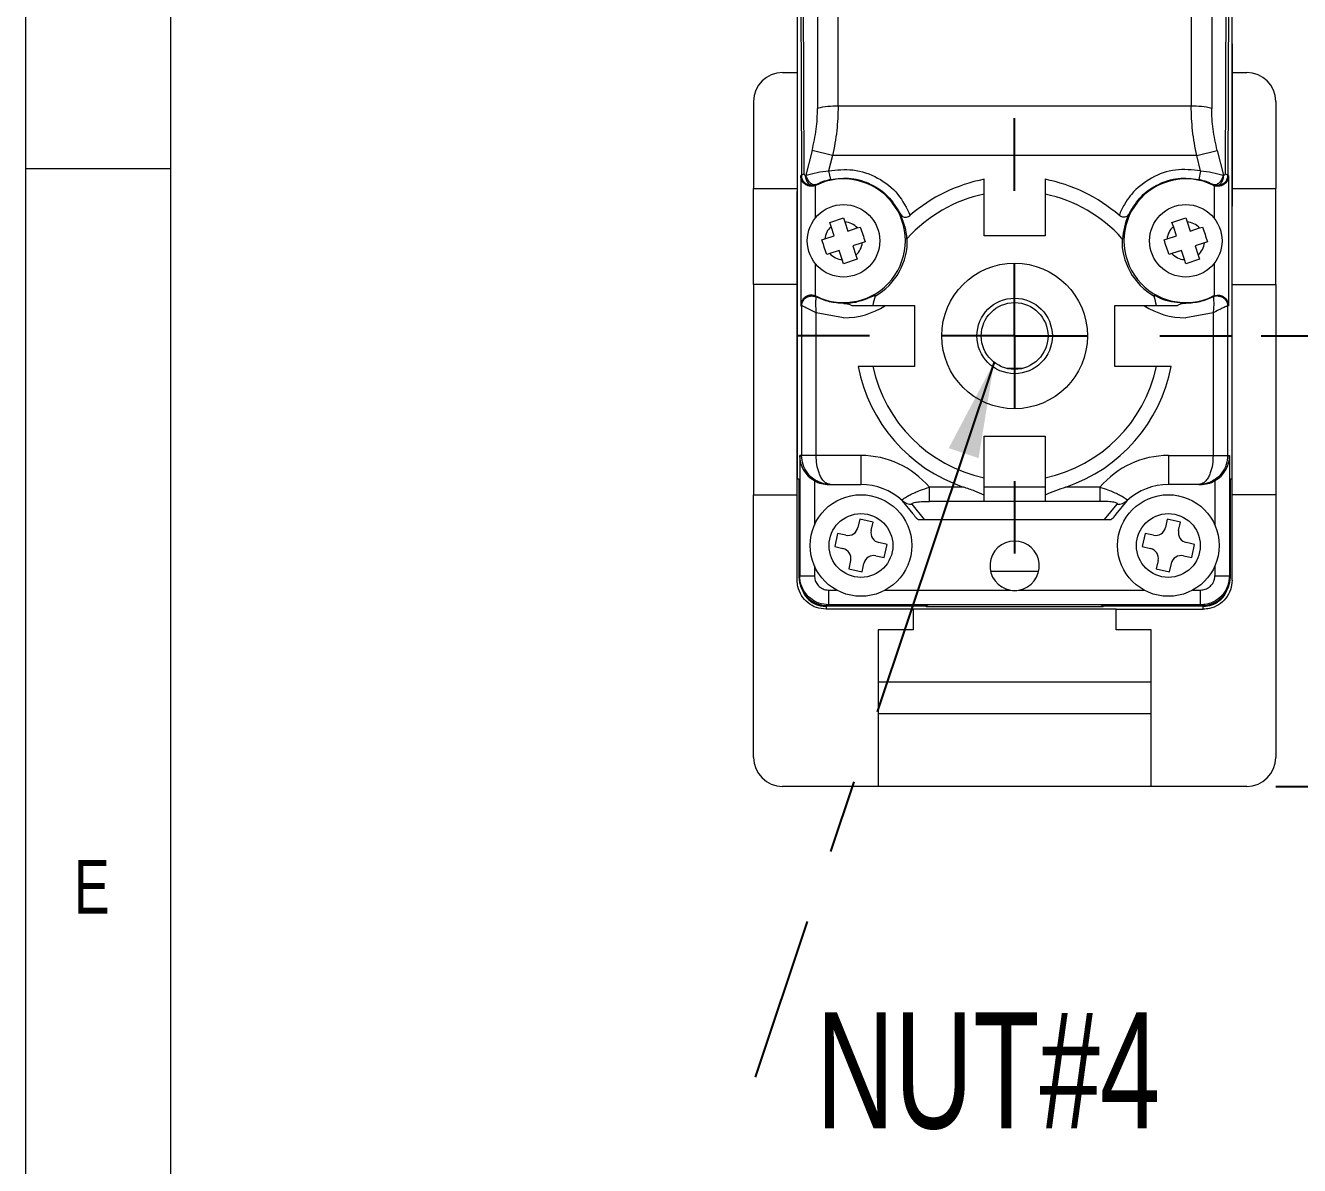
# Model space of a CAD drawing. Header units: inches. Extents: x 0.2 to 16.3, y 0.2 to 11.5.
# Drawn here: x 0.197 to 1.926, y 2.525 to 4.072 of the extents above; entities that cross this region are included whole.
import ezdxf

# ---------------------------------------------------------------- set-up
doc = ezdxf.new("R2010")
doc.units = ezdxf.units.IN
doc.header["$MEASUREMENT"] = 0
doc.linetypes.add('CENTERX2', pattern=[0.8, 0.5, -0.1, 0.1, -0.1])
doc.layers.add('CENTER_LINE', color=7, linetype='CENTERX2')
doc.styles.add('SLDTEXTSTYLE0', font='TXT', dxfattribs={"width": 0.7})
doc.styles.add('SLDTEXTSTYLE2', font='TXT', dxfattribs={"width": 0.75})
doc.dimstyles.new('SLDDIMSTYLE2', dxfattribs={"dimtxt": 0.15748, "dimasz": 0.13, "dimexe": 0, "dimexo": 0.0625, "dimgap": 0.03937, "dimtad": 1, "dimdec": 3, "dimrnd": 1e-09, "dimdsep": 46, "dimtxsty": 'SLDTEXTSTYLE0', "dimsah": 1, "dimcen": 0.09, "dimadec": 0, "dimazin": 2, "dimtfac": 1, "dimtdec": 3, "dimtofl": 0, "dimtmove": 0, "dimatfit": 3, "dimfxl": 1, "dimfrac": 2, "dimtolj": 1, "dimtzin": 12, "dimarcsym": 0})
doc.dimstyles.new('SLDDIMSTYLE7', dxfattribs={"dimtxt": 0.18, "dimasz": 0.13, "dimexe": 0, "dimexo": 0.0625, "dimgap": 0, "dimtad": 0, "dimtih": 1, "dimtoh": 1, "dimdec": 0, "dimrnd": 1e-09, "dimzin": 0, "dimdsep": 46, "dimtxsty": 'Standard', "dimsah": 1, "dimcen": 0.09, "dimadec": 0, "dimazin": 0, "dimtfac": 0.13, "dimtdec": 0, "dimtofl": 0, "dimtmove": 0, "dimatfit": 3, "dimfxl": 1, "dimfrac": 2, "dimtolj": 1, "dimtzin": 0, "dimarcsym": 0})

# ---------------------------------------------------------------- blocks, each defined once
blk = doc.blocks.new('_D_31')
at = {"layer": 'CENTER_LINE'}
for p, q in [((1.8741, 3.6506), (2.5024, 3.6506)), ((2.463, 3.0395), (2.463, 3.6506)), ((1.8938, 3.0395), (2.5024, 3.0395))]:
    blk.add_line(p, q, dxfattribs=at)
for points in [[(2.463, 3.6506), (2.443, 3.5206), (2.483, 3.5206)], [(2.463, 3.0395), (2.483, 3.1695), (2.443, 3.1695)]]:
    blk.add_solid(points, dxfattribs=at)
at = {"layer": 'CENTER_LINE', "insert": (2.26, 3.1036), "char_height": 0.15748, "attachment_point": 1, "rotation": 90, "style": 'SLDTEXTSTYLE0'}
blk.add_mtext('0.611', dxfattribs=at)
blk = doc.blocks.new('SW_NOTE_0_9')
at = {"layer": 'CENTER_LINE', "color": 0, "insert": (0.083, 0.0882), "char_height": 0.15748, "attachment_point": 1, "style": 'SLDTEXTSTYLE0'}
blk.add_mtext('NUT#4', dxfattribs=at)
blk = doc.blocks.new('SW_CENTERMARKSYMBOL_12')
at = {"layer": 'CENTER_LINE', "color": 0}
for p, q in [((0, 0.1969), (0, 0.2953)), ((0, 0), (0, 0.0984)), ((-0.1969, 0), (-0.2953, 0)), ((0, 0), (-0.0984, 0)), ((0, 0), (0, -0.0984)), ((0, 0), (0.0984, 0)), ((0.1969, 0), (0.2953, 0)), ((0, -0.1969), (0, -0.2953))]:
    blk.add_line(p, q, dxfattribs=at)

msp = doc.modelspace()

# ---------------------------------------------------------------- linework, layer by layer
at = {"color": 7, "linetype": 'Continuous', "lineweight": 18}
for p, q in [((0.1969, 11.4961), (0.1969, 0.1969)), ((0.3937, 11.2992), (0.3937, 0.3937)), ((1.2442, 4.2877), (1.2442, 3.8506)), ((1.2445, 3.4569), (1.2445, 4.1931)), ((1.2488, 4.1853), (1.2503, 3.8682)), ((1.2537, 3.8703), (1.2523, 4.1874)), ((1.272, 4.1925), (1.272, 3.9594)), ((1.2998, 3.9624), (1.2998, 4.1965)), ((1.779, 4.1965), (1.779, 3.9624)), ((1.8069, 4.1925), (1.8069, 3.9594)), ((1.8266, 4.1874), (1.8251, 3.8703)), ((1.8301, 4.1853), (1.8286, 3.8682)), ((1.8347, 4.047), (1.8347, 4.1155)), ((1.8347, 4.047), (1.8345, 4.047)), ((1.8345, 3.4569), (1.8345, 4.047)), ((1.8347, 4.047), (1.8347, 3.8506)), ((1.2245, 4.008), (1.2442, 4.008)), ((1.8347, 4.008), (1.8544, 4.008)), ((1.1851, 3.9687), (1.1851, 3.8506)), ((1.779, 3.9624), (1.2998, 3.9624)), ((1.8938, 3.9687), (1.8938, 3.8506)), ((1.2645, 3.9024), (1.2558, 3.8686)), ((1.2923, 3.8952), (1.2645, 3.9024)), ((1.2923, 3.8952), (1.287, 3.8745)), ((1.7865, 3.8952), (1.2923, 3.8952)), ((1.7865, 3.8952), (1.8144, 3.9024)), ((1.7919, 3.8745), (1.7865, 3.8952)), ((1.8144, 3.9024), (1.8231, 3.8686)), ((0.1969, 3.878), (0.3937, 3.878)), ((1.287, 3.8745), (1.2894, 3.863)), ((1.7919, 3.8745), (1.7894, 3.863)), ((1.2503, 3.8682), (1.249, 3.8682)), ((1.249, 3.8682), (1.249, 3.6914)), ((1.2558, 3.8686), (1.2564, 3.8688)), ((1.4981, 3.843), (1.4981, 3.8631)), ((1.5808, 3.8631), (1.5808, 3.843)), ((1.8231, 3.8686), (1.8225, 3.8688)), ((1.8286, 3.8682), (1.8299, 3.8682)), ((1.8299, 3.8682), (1.8299, 3.6914)), ((1.1851, 3.7206), (1.1851, 3.8506)), ((1.1851, 3.8506), (1.2442, 3.8506)), ((1.2442, 3.8506), (1.2442, 3.8269)), ((1.2442, 3.8506), (1.2445, 3.8506)), ((1.2442, 3.8506), (1.2445, 3.8506)), ((1.2442, 3.6912), (1.2442, 3.8467)), ((1.2442, 3.8467), (1.2445, 3.8467)), ((1.2698, 3.856), (1.2659, 3.8548)), ((1.2702, 3.8551), (1.2698, 3.856)), ((1.4981, 3.7864), (1.4981, 3.843)), ((1.5808, 3.843), (1.5808, 3.7864)), ((1.8091, 3.856), (1.8086, 3.8551)), ((1.8129, 3.8548), (1.8091, 3.856)), ((1.8345, 3.8506), (1.8347, 3.8506)), ((1.8345, 3.8506), (1.8347, 3.8506)), ((1.8347, 3.8467), (1.8345, 3.8467)), ((1.8347, 3.8506), (1.8347, 3.8269)), ((1.8347, 3.8506), (1.8938, 3.8506)), ((1.8347, 3.6912), (1.8347, 3.8467)), ((1.8938, 3.7206), (1.8938, 3.8506)), ((1.2884, 3.8046), (1.3071, 3.8108)), ((1.2903, 3.799), (1.2884, 3.8046)), ((1.3071, 3.8108), (1.309, 3.8052)), ((1.309, 3.8052), (1.3131, 3.7928)), ((1.753, 3.8046), (1.7717, 3.8108)), ((1.7549, 3.799), (1.753, 3.8046)), ((1.7717, 3.8108), (1.7735, 3.8052)), ((1.7735, 3.8052), (1.7777, 3.7928)), ((1.2945, 3.7865), (1.2903, 3.799)), ((1.3131, 3.7928), (1.3259, 3.7971)), ((1.3259, 3.7971), (1.3299, 3.7984)), ((1.759, 3.7865), (1.7549, 3.799)), ((1.7777, 3.7928), (1.7905, 3.7971)), ((1.7905, 3.7971), (1.7945, 3.7984)), ((1.2777, 3.7809), (1.2817, 3.7822)), ((1.2817, 3.7822), (1.2945, 3.7865)), ((1.3326, 3.7771), (1.3198, 3.7729)), ((1.3198, 3.7729), (1.324, 3.7604)), ((1.3366, 3.7785), (1.3326, 3.7771)), ((1.3927, 3.7818), (1.3937, 3.7829)), ((1.5808, 3.7864), (1.4981, 3.7864)), ((1.6851, 3.7829), (1.6861, 3.7818)), ((1.7423, 3.7809), (1.7463, 3.7822)), ((1.7463, 3.7822), (1.759, 3.7865)), ((1.7972, 3.7771), (1.7844, 3.7729)), ((1.7844, 3.7729), (1.7886, 3.7604)), ((1.8012, 3.7785), (1.7972, 3.7771)), ((1.2884, 3.7623), (1.2844, 3.761)), ((1.3012, 3.7666), (1.2884, 3.7623)), ((1.3053, 3.7542), (1.3012, 3.7666)), ((1.3072, 3.7486), (1.3053, 3.7542)), ((1.3259, 3.7548), (1.3072, 3.7486)), ((1.324, 3.7604), (1.3259, 3.7548)), ((1.7529, 3.7623), (1.749, 3.761)), ((1.7657, 3.7666), (1.7529, 3.7623)), ((1.7699, 3.7542), (1.7657, 3.7666)), ((1.7718, 3.7486), (1.7699, 3.7542)), ((1.7904, 3.7548), (1.7718, 3.7486)), ((1.7886, 3.7604), (1.7904, 3.7548)), ((1.2442, 3.7206), (1.1851, 3.7206)), ((1.1851, 3.7206), (1.1851, 3.4352)), ((1.8347, 3.7206), (1.8938, 3.7206)), ((1.8938, 3.7206), (1.8938, 3.4352)), ((1.2698, 3.7035), (1.2702, 3.7044)), ((1.3501, 3.7045), (1.3505, 3.706)), ((1.7283, 3.706), (1.7287, 3.7045)), ((1.8086, 3.7044), (1.8091, 3.7035)), ((1.2442, 3.4786), (1.2442, 3.6912)), ((1.249, 3.6914), (1.2503, 3.6914)), ((1.2503, 3.6914), (1.2503, 3.4884)), ((1.3078, 3.6948), (1.3072, 3.6948)), ((1.3185, 3.6919), (1.347, 3.6919)), ((1.347, 3.6919), (1.4036, 3.6919)), ((1.4036, 3.6919), (1.4036, 3.6092)), ((1.6753, 3.6919), (1.7319, 3.6919)), ((1.6753, 3.6092), (1.6753, 3.6919)), ((1.7319, 3.6919), (1.7603, 3.6919)), ((1.7717, 3.6948), (1.7711, 3.6948)), ((1.8285, 3.6914), (1.8285, 3.4884)), ((1.8299, 3.6914), (1.8285, 3.6914)), ((1.8347, 3.4786), (1.8347, 3.6912)), ((1.3072, 3.6752), (1.27, 3.682)), ((1.27, 3.4884), (1.27, 3.682)), ((1.8088, 3.682), (1.7717, 3.6752)), ((1.8088, 3.682), (1.8088, 3.4884)), ((1.347, 3.6092), (1.3269, 3.6092)), ((1.4036, 3.6092), (1.347, 3.6092)), ((1.5497, 3.6065), (1.5292, 3.6065)), ((1.7319, 3.6092), (1.6753, 3.6092)), ((1.752, 3.6092), (1.7319, 3.6092)), ((1.4981, 3.4581), (1.4981, 3.5147)), ((1.4981, 3.5147), (1.5808, 3.5147)), ((1.5808, 3.5147), (1.5808, 3.4581)), ((1.2442, 3.4786), (1.2443, 3.4786)), ((1.2443, 3.3191), (1.2443, 3.4786)), ((1.2503, 3.4884), (1.2477, 3.4884)), ((1.2477, 3.4884), (1.2477, 3.3252)), ((1.3308, 3.4884), (1.27, 3.4884)), ((1.3308, 3.4884), (1.3308, 3.4491)), ((1.7481, 3.4884), (1.8088, 3.4884)), ((1.7481, 3.4884), (1.7481, 3.4491)), ((1.8088, 3.4884), (1.8285, 3.4884)), ((1.8285, 3.4884), (1.8312, 3.4884)), ((1.8312, 3.4884), (1.8312, 3.3252)), ((1.8346, 3.4786), (1.8347, 3.4786)), ((1.8346, 3.3191), (1.8346, 3.4786)), ((1.2445, 3.4569), (1.2464, 3.4569)), ((1.2464, 3.4569), (1.2464, 3.324)), ((1.2677, 3.4543), (1.2677, 3.394)), ((1.2874, 3.4491), (1.2894, 3.4491)), ((1.2894, 3.4491), (1.3308, 3.4491)), ((1.4698, 3.4455), (1.4237, 3.4455)), ((1.4237, 3.4262), (1.4237, 3.4455)), ((1.4981, 3.4347), (1.4981, 3.4581)), ((1.5808, 3.4455), (1.4981, 3.4455)), ((1.5808, 3.4581), (1.5808, 3.4347)), ((1.6552, 3.4455), (1.6091, 3.4455)), ((1.6552, 3.4455), (1.6552, 3.4262)), ((1.7895, 3.4491), (1.7481, 3.4491)), ((1.7895, 3.4491), (1.7915, 3.4491)), ((1.8112, 3.4543), (1.8112, 3.394)), ((1.8324, 3.4569), (1.8345, 3.4569)), ((1.8324, 3.324), (1.8324, 3.4569)), ((1.1851, 3.0789), (1.1851, 3.4352)), ((1.1851, 3.4352), (1.2443, 3.4352)), ((1.3869, 3.4271), (1.4012, 3.4095)), ((1.4981, 3.4262), (1.4237, 3.4262)), ((1.4981, 3.4262), (1.4981, 3.4347)), ((1.5808, 3.4262), (1.4981, 3.4262)), ((1.5808, 3.4347), (1.5808, 3.4262)), ((1.6552, 3.4262), (1.5808, 3.4262)), ((1.6771, 3.4087), (1.692, 3.4271)), ((1.8938, 3.4352), (1.8346, 3.4352)), ((1.8938, 3.4352), (1.8938, 3.0789)), ((1.4173, 3.4018), (1.4002, 3.4223)), ((1.6616, 3.4018), (1.6786, 3.4223)), ((1.3293, 3.4019), (1.3268, 3.3907)), ((1.3472, 3.3979), (1.3293, 3.4019)), ((1.3447, 3.3867), (1.3472, 3.3979)), ((1.4173, 3.4018), (1.6616, 3.4018)), ((1.7466, 3.4019), (1.7441, 3.3907)), ((1.7645, 3.3979), (1.7466, 3.4019)), ((1.762, 3.3867), (1.7645, 3.3979)), ((1.2991, 3.3827), (1.2952, 3.3648)), ((1.3103, 3.3802), (1.2991, 3.3827)), ((1.7165, 3.3827), (1.7125, 3.3648)), ((1.7277, 3.3802), (1.7165, 3.3827)), ((1.2952, 3.3648), (1.3064, 3.3623)), ((1.3664, 3.3678), (1.3552, 3.3703)), ((1.3624, 3.3499), (1.3664, 3.3678)), ((1.7125, 3.3648), (1.7237, 3.3623)), ((1.7837, 3.3678), (1.7725, 3.3703)), ((1.7797, 3.3499), (1.7837, 3.3678)), ((1.2677, 3.3386), (1.2677, 3.3252)), ((1.3168, 3.3459), (1.3143, 3.3347)), ((1.3323, 3.3307), (1.3348, 3.3419)), ((1.3512, 3.3524), (1.3624, 3.3499)), ((1.7341, 3.3459), (1.7317, 3.3347)), ((1.7496, 3.3307), (1.7521, 3.3419)), ((1.7685, 3.3524), (1.7797, 3.3499)), ((1.8112, 3.3386), (1.8112, 3.3252)), ((1.2477, 3.3252), (1.2464, 3.324)), ((1.2477, 3.3252), (1.2677, 3.3252)), ((1.3143, 3.3347), (1.3323, 3.3307)), ((1.5719, 3.3309), (1.5069, 3.3309)), ((1.7317, 3.3347), (1.7496, 3.3307)), ((1.8112, 3.3252), (1.8312, 3.3252)), ((1.8312, 3.3252), (1.8324, 3.324)), ((1.287, 3.3059), (1.2977, 3.3059)), ((1.287, 3.3059), (1.287, 3.2858)), ((1.3639, 3.3059), (1.5336, 3.3059)), ((1.5452, 3.3059), (1.715, 3.3059)), ((1.7812, 3.3059), (1.7918, 3.3059)), ((1.7918, 3.2858), (1.7918, 3.3059)), ((1.287, 3.2858), (1.2858, 3.2846)), ((1.7918, 3.2858), (1.287, 3.2858)), ((1.7918, 3.2858), (1.7931, 3.2846)), ((1.4194, 3.2838), (1.2835, 3.2838)), ((1.4016, 3.2799), (1.2835, 3.2799)), ((1.2858, 3.2846), (1.4213, 3.2846)), ((1.4016, 3.2804), (1.6772, 3.2804)), ((1.4016, 3.2799), (1.4016, 3.2804)), ((1.4016, 3.2799), (1.4016, 3.2521)), ((1.4194, 3.2846), (1.4194, 3.2838)), ((1.4194, 3.2833), (1.4194, 3.2838)), ((1.6595, 3.2833), (1.4194, 3.2833)), ((1.4213, 3.2846), (1.4213, 3.2837)), ((1.4213, 3.2837), (1.6575, 3.2837)), ((1.7931, 3.2846), (1.6575, 3.2846)), ((1.6575, 3.2837), (1.6575, 3.2846)), ((1.6595, 3.2846), (1.6595, 3.2838)), ((1.6595, 3.2833), (1.6595, 3.2838)), ((1.7953, 3.2838), (1.6595, 3.2838)), ((1.6772, 3.2799), (1.6772, 3.2804)), ((1.6772, 3.2521), (1.6772, 3.2799)), ((1.6772, 3.2799), (1.7953, 3.2799)), ((1.4016, 3.2521), (1.3544, 3.2521)), ((1.3544, 3.2521), (1.3544, 3.0395)), ((1.7245, 3.2521), (1.6772, 3.2521)), ((1.7245, 3.0395), (1.7245, 3.2521)), ((1.3544, 3.1814), (1.7245, 3.1814)), ((1.7245, 3.138), (1.3544, 3.138)), ((1.3544, 3.0395), (1.2245, 3.0395)), ((1.7245, 3.0395), (1.3544, 3.0395)), ((1.8544, 3.0395), (1.7245, 3.0395))]:
    msp.add_line(p, q, dxfattribs=at)
at = {"color": 8, "linetype": 'Continuous', "lineweight": 18}
for p, q in [((1.2687, 3.8545), (1.2687, 3.8103)), ((1.8102, 3.8545), (1.8102, 3.8103)), ((1.8165, 3.8548), (1.8129, 3.8548)), ((1.2687, 3.749), (1.2687, 3.7051)), ((1.8102, 3.749), (1.8102, 3.7051))]:
    msp.add_line(p, q, dxfattribs=at)
at = {"color": 7, "linetype": 'Continuous', "lineweight": 18}
for centre, radius in [((1.3072, 3.7797), 0.0492), ((1.7717, 3.7797), 0.0492), ((1.5394, 3.6506), 0.0988), ((1.5394, 3.6506), 0.0512), ((1.5394, 3.6506), 0.0453), ((1.3308, 3.3663), 0.0689), ((1.7481, 3.3663), 0.0689), ((1.3308, 3.3663), 0.0433), ((1.7481, 3.3663), 0.0433)]:
    msp.add_circle(centre, radius, dxfattribs=at)
for centre, radius, start, end in [((1.2245, 3.9687), 0.0394, 90, 180), ((1.8544, 3.9687), 0.0394, 0, 90), ((1.2982, 3.8459), 0.1165, 89.2196, 103.0186), ((1.7806, 3.8459), 0.1165, 76.9814, 90.7804), ((1.254, 3.8661), 0.00419, 92.8684, 151.1559), ((1.3072, 3.7798), 0.0839, 243.8961, 116.1039), ((1.5394, 3.6506), 0.2165, 101.0058, 130.8906), ((1.5394, 3.6506), 0.2165, 49.1094, 78.9942), ((1.7717, 3.7798), 0.0839, 63.8961, 296.1039), ((1.8249, 3.8661), 0.00419, 28.8451, 87.1312), ((1.2638, 3.8682), 0.0145, 289.3449, 296.1039), ((1.5394, 3.6506), 0.1969, 102.1224, 137.7437), ((1.5394, 3.6506), 0.1969, 42.2563, 77.8776), ((1.815, 3.8682), 0.0145, 243.8961, 250.6551), ((1.3072, 3.7797), 0.0256, 42.7923, 85.9192), ((1.7717, 3.7797), 0.0256, 42.7923, 85.9192), ((1.3072, 3.7797), 0.0256, 131.159, 174.2859), ((1.7717, 3.7797), 0.0256, 131.159, 174.2859), ((1.3072, 3.7797), 0.0256, 311.159, 354.2859), ((1.3072, 3.7798), 0.0866, 299.7417, 2.0825), ((1.7717, 3.7798), 0.0866, 177.9175, 240.2583), ((1.7717, 3.7797), 0.0256, 311.159, 354.2859), ((1.3072, 3.7797), 0.0256, 222.7923, 265.9192), ((1.7717, 3.7797), 0.0256, 222.7923, 265.9192), ((1.2638, 3.6914), 0.0145, 63.8961, 70.6551), ((1.5394, 3.6506), 0.1969, 164.0804, 167.8776), ((1.5394, 3.6506), 0.1969, 12.1224, 15.9196), ((1.815, 3.6914), 0.0145, 109.3449, 116.1039), ((1.3072, 3.7798), 0.1046, 270, 302.85), ((1.7717, 3.7798), 0.1046, 237.15, 270), ((1.5394, 3.6506), 0.2165, 191.0058, 251.2406), ((1.5394, 3.6506), 0.1969, 192.1224, 257.8776), ((1.5394, 3.6506), 0.1969, 282.1224, 347.8776), ((1.5394, 3.6506), 0.2165, 288.7594, 348.9942), ((1.3308, 3.3664), 0.122, 40.4177, 90), ((1.7481, 3.3664), 0.122, 90, 139.5823), ((1.3308, 3.3664), 0.0827, 47.2715, 90), ((1.7481, 3.3664), 0.0827, 90, 132.7285), ((1.3994, 3.4408), 0.0185, 227.4768, 272.6664), ((1.6795, 3.4408), 0.0185, 267.3336, 312.5232), ((1.3133, 3.3937), 0.0138, 257.4821, 347.4821), ((1.7307, 3.3937), 0.0138, 257.4821, 347.4821), ((1.3582, 3.3837), 0.0138, 167.4821, 257.4821), ((1.5394, 3.3388), 0.0335, 279.9708, 260.0292), ((1.7755, 3.3837), 0.0138, 167.4821, 257.4821), ((1.3034, 3.3489), 0.0138, 347.4821, 77.4821), ((1.7207, 3.3489), 0.0138, 347.4821, 77.4821), ((1.3482, 3.3389), 0.0138, 77.4821, 167.4821), ((1.7655, 3.3389), 0.0138, 77.4821, 167.4821), ((1.5394, 3.3388), 0.0335, 260.0292, 279.9708), ((1.2245, 3.0789), 0.0394, 180, 270), ((1.8544, 3.0789), 0.0394, 270, 0)]:
    msp.add_arc(centre, radius, start, end, dxfattribs=at)
for centre, major_axis, ratio, start_param, end_param in [((1.2877, 3.4884), (0.0401, 0), 0.982697, 3.141593, 4.188702), ((1.7911, 3.4884), (0.0401, 0), 0.982697, 5.236076, 6.283185), ((1.2874, 3.4884), (-0.0394, 0), 0.999848, 1.04711, 1.570796), ((1.7915, 3.4884), (-0.0394, 0), 0.999848, 1.570796, 2.094483), ((1.2858, 3.324), (0.0278, 0.0278), 0.999695, 2.356347, 3.926839), ((1.7931, 3.324), (0.0278, -0.0278), 0.999695, 5.497939, 7.068431)]:
    msp.add_ellipse(centre, major_axis=major_axis, ratio=ratio, start_param=start_param, end_param=end_param, dxfattribs=at)
for points, knots in [([(1.2998, 3.9624), (1.2995, 3.9514), (1.2989, 3.929), (1.2945, 3.9065), (1.2923, 3.8952)], [0, 0, 0, 0, 0.495576, 1, 1, 1, 1]), ([(1.7865, 3.8952), (1.7844, 3.9065), (1.78, 3.929), (1.7794, 3.9514), (1.779, 3.9624)], [0, 0, 0, 0, 0.504417, 1, 1, 1, 1]), ([(1.2645, 3.9024), (1.2667, 3.912), (1.271, 3.931), (1.2717, 3.95), (1.272, 3.9594)], [0, 0, 0, 0, 0.504154, 1, 1, 1, 1]), ([(1.8144, 3.9024), (1.8122, 3.912), (1.8078, 3.931), (1.8072, 3.95), (1.8069, 3.9594)], [0, 0, 0, 0, 0.504153, 1, 1, 1, 1]), ([(1.2564, 3.8688), (1.2612, 3.8701), (1.2702, 3.8727), (1.2816, 3.8739), (1.287, 3.8745)], [0, 0, 0, 0, 0.5298078, 1, 1, 1, 1]), ([(1.287, 3.8745), (1.298, 3.8758), (1.3209, 3.8783), (1.3544, 3.8666), (1.3824, 3.8448), (1.3927, 3.8242), (1.3977, 3.8142)], [0, 0, 0, 0, 0.2419925, 0.5, 0.7580075, 1, 1, 1, 1]), ([(1.7919, 3.8745), (1.7805, 3.8758), (1.7576, 3.8782), (1.724, 3.8664), (1.7056, 3.8515), (1.6974, 3.842), (1.6939, 3.8377), (1.6875, 3.8287), (1.6834, 3.8193), (1.6812, 3.8142)], [0, 0, 0, 0, 0.249763, 0.499526, 0.757284, 0.759303, 0.774969, 0.878706, 1, 1, 1, 1]), ([(1.7919, 3.8745), (1.7972, 3.8739), (1.8086, 3.8727), (1.8177, 3.8701), (1.8225, 3.8688)], [0, 0, 0, 0, 0.470945, 1, 1, 1, 1]), ([(1.2687, 3.8545), (1.2673, 3.8541), (1.2646, 3.8534), (1.2606, 3.8538), (1.2564, 3.8553), (1.2522, 3.8586), (1.2496, 3.8632), (1.249, 3.8667), (1.249, 3.8681), (1.249, 3.8682)], [0, 0, 0, 0, 0.1177634, 0.2353944, 0.3574371, 0.5477834, 0.8125842, 0.9949669, 1, 1, 1, 1]), ([(1.2623, 3.8548), (1.2616, 3.8549), (1.2599, 3.8551), (1.2573, 3.8562), (1.2549, 3.8578), (1.2529, 3.86), (1.2514, 3.8625), (1.2505, 3.8653), (1.2503, 3.8672), (1.2503, 3.8682)], [0, 0, 0, 0, 0.112981, 0.262282, 0.411767, 0.559704, 0.706999, 0.853737, 1, 1, 1, 1]), ([(1.2537, 3.8703), (1.2538, 3.8702), (1.2538, 3.8699), (1.254, 3.8694), (1.2544, 3.869), (1.255, 3.8686), (1.2555, 3.8686), (1.2558, 3.8686)], [0, 0, 0, 0, 0.105787, 0.213994, 0.459109, 0.727072, 1, 1, 1, 1]), ([(1.2659, 3.8548), (1.2653, 3.8548), (1.2641, 3.8547), (1.2622, 3.8554), (1.2603, 3.8566), (1.2586, 3.8585), (1.2572, 3.8609), (1.2563, 3.8635), (1.2557, 3.8661), (1.2558, 3.8678), (1.2558, 3.8686)], [0, 0, 0, 0, 0.113183, 0.235918, 0.365964, 0.5, 0.634036, 0.764082, 0.886817, 1, 1, 1, 1]), ([(1.2698, 3.856), (1.2693, 3.8559), (1.2682, 3.8555), (1.2662, 3.8557), (1.264, 3.8567), (1.2617, 3.8584), (1.2597, 3.8608), (1.258, 3.8635), (1.2569, 3.8662), (1.2566, 3.8679), (1.2564, 3.8688)], [0, 0, 0, 0, 0.110626, 0.23271, 0.363836, 0.5, 0.636164, 0.76729, 0.889374, 1, 1, 1, 1]), ([(1.2698, 3.856), (1.2726, 3.8574), (1.2769, 3.8594), (1.284, 3.8617), (1.2876, 3.8626), (1.2894, 3.863)], [0, 0, 0, 0, 0.50598, 0.757681, 1, 1, 1, 1]), ([(1.2894, 3.863), (1.2988, 3.8641), (1.3176, 3.8662), (1.345, 3.8575), (1.3687, 3.8413), (1.3786, 3.8252), (1.3836, 3.8171)], [0, 0, 0, 0, 0.25, 0.5, 0.75, 1, 1, 1, 1]), ([(1.6953, 3.8171), (1.7002, 3.8252), (1.7101, 3.8413), (1.7339, 3.8575), (1.7613, 3.8662), (1.78, 3.8641), (1.7894, 3.863)], [0, 0, 0, 0, 0.25, 0.5, 0.75, 1, 1, 1, 1]), ([(1.7894, 3.863), (1.7912, 3.8626), (1.7949, 3.8617), (1.8019, 3.8594), (1.8062, 3.8574), (1.8091, 3.856)], [0, 0, 0, 0, 0.242384, 0.494157, 1, 1, 1, 1]), ([(1.8225, 3.8688), (1.8223, 3.8679), (1.8219, 3.8662), (1.8208, 3.8635), (1.8192, 3.8608), (1.8172, 3.8584), (1.8149, 3.8567), (1.8127, 3.8557), (1.8107, 3.8555), (1.8096, 3.8559), (1.8091, 3.856)], [0, 0, 0, 0, 0.110626, 0.23271, 0.363836, 0.5, 0.636164, 0.76729, 0.889374, 1, 1, 1, 1]), ([(1.8299, 3.8682), (1.8299, 3.8681), (1.8299, 3.8667), (1.8293, 3.8632), (1.8267, 3.8586), (1.8225, 3.8553), (1.8183, 3.8538), (1.8142, 3.8534), (1.8116, 3.8541), (1.8102, 3.8545)], [0, 0, 0, 0, 0.005034, 0.187416, 0.452217, 0.642563, 0.764606, 0.882237, 1, 1, 1, 1]), ([(1.8129, 3.8548), (1.8136, 3.8548), (1.8148, 3.8547), (1.8168, 3.8554), (1.8187, 3.8567), (1.8204, 3.8587), (1.8218, 3.8611), (1.8226, 3.8637), (1.8231, 3.8662), (1.8231, 3.8679), (1.8231, 3.8686)], [0, 0, 0, 0, 0.118146, 0.244995, 0.37775, 0.512674, 0.645653, 0.772913, 0.891593, 1, 1, 1, 1]), ([(1.8286, 3.8682), (1.8284, 3.8665), (1.8281, 3.8639), (1.8264, 3.8607), (1.8247, 3.8585), (1.8224, 3.8567), (1.8199, 3.8555), (1.8178, 3.8548), (1.8168, 3.8548), (1.8165, 3.8548)], [0, 0, 0, 0, 0.250741, 0.392098, 0.543794, 0.673085, 0.840849, 0.962016, 1, 1, 1, 1]), ([(1.8251, 3.8703), (1.8251, 3.8702), (1.8251, 3.8699), (1.8249, 3.8694), (1.8245, 3.869), (1.8239, 3.8686), (1.8234, 3.8686), (1.8231, 3.8686)], [0, 0, 0, 0, 0.1072724, 0.2162658, 0.4632621, 0.7330696, 1, 1, 1, 1]), ([(1.3836, 3.8171), (1.3875, 3.8075), (1.392, 3.7965), (1.3927, 3.7834), (1.3927, 3.7818)], [0, 0, 0, 0, 0.877396, 1, 1, 1, 1]), ([(1.3836, 3.8171), (1.3846, 3.8155), (1.3861, 3.8131), (1.3896, 3.8116), (1.3925, 3.8115), (1.3954, 3.8125), (1.3969, 3.8137), (1.3977, 3.8142)], [0, 0, 0, 0, 0.381572, 0.550126, 0.720262, 0.867847, 1, 1, 1, 1]), ([(1.6953, 3.8171), (1.6942, 3.8155), (1.6927, 3.8131), (1.6893, 3.8116), (1.6864, 3.8115), (1.6835, 3.8125), (1.6819, 3.8137), (1.6812, 3.8142)], [0, 0, 0, 0, 0.381547, 0.550115, 0.720266, 0.867861, 1, 1, 1, 1]), ([(1.6861, 3.7818), (1.6877, 3.793), (1.6896, 3.8056), (1.6947, 3.816), (1.6953, 3.8171)], [0, 0, 0, 0, 0.888653, 1, 1, 1, 1]), ([(1.2687, 3.7051), (1.2673, 3.7055), (1.2657, 3.7059), (1.2626, 3.706), (1.2593, 3.7055), (1.255, 3.7034), (1.2509, 3.6993), (1.2492, 3.6949), (1.249, 3.6921), (1.249, 3.6914), (1.249, 3.6914)], [0, 0, 0, 0, 0.11544, 0.141145, 0.277216, 0.412411, 0.624676, 0.915152, 0.994966, 1, 1, 1, 1]), ([(1.2503, 3.6914), (1.2506, 3.6932), (1.251, 3.6967), (1.2541, 3.7012), (1.2585, 3.7043), (1.2621, 3.7047), (1.2638, 3.7049)], [0, 0, 0, 0, 0.25, 0.5, 0.75, 1, 1, 1, 1]), ([(1.2638, 3.7049), (1.2649, 3.7048), (1.2669, 3.7047), (1.2688, 3.7039), (1.2698, 3.7035)], [0, 0, 0, 0, 0.5, 1, 1, 1, 1]), ([(1.2698, 3.7035), (1.2698, 3.7034), (1.2697, 3.7032), (1.2696, 3.7018), (1.2694, 3.6996), (1.2692, 3.696), (1.2692, 3.6901), (1.2697, 3.6848), (1.27, 3.682)], [0, 0, 0, 0, 0.12306, 0.248493, 0.377059, 0.509618, 0.734984, 1, 1, 1, 1]), ([(1.3072, 3.6948), (1.3007, 3.6952), (1.2877, 3.696), (1.2758, 3.701), (1.2698, 3.7035)], [0, 0, 0, 0, 0.5, 1, 1, 1, 1]), ([(1.3505, 3.706), (1.3402, 3.7015), (1.3258, 3.6952), (1.3117, 3.6949), (1.3078, 3.6948)], [0, 0, 0, 0, 0.7222236, 1, 1, 1, 1]), ([(1.7711, 3.6948), (1.7609, 3.6956), (1.7466, 3.6966), (1.7324, 3.7039), (1.7283, 3.706)], [0, 0, 0, 0, 0.710804, 1, 1, 1, 1]), ([(1.8091, 3.7035), (1.8031, 3.701), (1.7911, 3.696), (1.7782, 3.6952), (1.7717, 3.6948)], [0, 0, 0, 0, 0.5, 1, 1, 1, 1]), ([(1.8091, 3.7035), (1.8091, 3.7034), (1.8091, 3.7032), (1.8093, 3.7018), (1.8095, 3.6996), (1.8096, 3.696), (1.8097, 3.69), (1.8091, 3.6848), (1.8088, 3.682)], [0, 0, 0, 0, 0.123087, 0.248535, 0.377103, 0.509653, 0.735072, 1, 1, 1, 1]), ([(1.815, 3.7049), (1.8139, 3.7048), (1.8119, 3.7047), (1.81, 3.7039), (1.8091, 3.7035)], [0, 0, 0, 0, 0.5237, 1, 1, 1, 1]), ([(1.8102, 3.7051), (1.8115, 3.7055), (1.8131, 3.7059), (1.8163, 3.706), (1.8196, 3.7055), (1.8239, 3.7034), (1.8279, 3.6993), (1.8296, 3.6949), (1.8299, 3.6921), (1.8299, 3.6914), (1.8299, 3.6914)], [0, 0, 0, 0, 0.11544, 0.141145, 0.277216, 0.412411, 0.624676, 0.915152, 0.994966, 1, 1, 1, 1]), ([(1.815, 3.7049), (1.8168, 3.7047), (1.8203, 3.7043), (1.8248, 3.7012), (1.8279, 3.6967), (1.8283, 3.6932), (1.8285, 3.6914)], [0, 0, 0, 0, 0.25, 0.5, 0.75, 1, 1, 1, 1]), ([(1.27, 3.682), (1.2676, 3.6833), (1.2625, 3.686), (1.2559, 3.689), (1.2522, 3.6907), (1.2506, 3.6913), (1.2504, 3.6914), (1.2503, 3.6914)], [0, 0, 0, 0, 0.260217, 0.529104, 0.765257, 0.882426, 1, 1, 1, 1]), ([(1.3078, 3.6948), (1.3108, 3.6946), (1.3146, 3.6943), (1.3179, 3.6923), (1.3185, 3.6919)], [0, 0, 0, 0, 0.804502, 1, 1, 1, 1]), ([(1.7711, 3.6948), (1.7681, 3.6946), (1.7643, 3.6943), (1.761, 3.6923), (1.7603, 3.6919)], [0, 0, 0, 0, 0.804617, 1, 1, 1, 1]), ([(1.8285, 3.6914), (1.8284, 3.6914), (1.8282, 3.6913), (1.827, 3.6908), (1.8251, 3.69), (1.8218, 3.6885), (1.8163, 3.6859), (1.8114, 3.6833), (1.8088, 3.682)], [0, 0, 0, 0, 0.119498, 0.23974, 0.361536, 0.485663, 0.730817, 1, 1, 1, 1]), ([(1.2894, 3.4491), (1.2875, 3.4494), (1.2843, 3.4499), (1.2799, 3.4537), (1.2765, 3.4586), (1.2733, 3.4658), (1.2706, 3.4757), (1.2702, 3.4843), (1.27, 3.4884)], [0, 0, 0, 0, 0.1913886, 0.3396526, 0.4809365, 0.608398, 0.8098668, 1, 1, 1, 1]), ([(1.8088, 3.4884), (1.8086, 3.4843), (1.8082, 3.4757), (1.8056, 3.4658), (1.8023, 3.4586), (1.799, 3.4538), (1.7946, 3.4499), (1.7913, 3.4494), (1.7895, 3.4491)], [0, 0, 0, 0, 0.190183, 0.391587, 0.518897, 0.659859, 0.807345, 1, 1, 1, 1]), ([(1.8285, 3.4884), (1.8281, 3.4843), (1.8273, 3.4757), (1.8219, 3.4658), (1.8154, 3.4586), (1.8086, 3.4538), (1.7998, 3.4499), (1.7932, 3.4494), (1.7895, 3.4491)], [0, 0, 0, 0, 0.190182, 0.391587, 0.518814, 0.659859, 0.807214, 1, 1, 1, 1]), ([(1.2894, 3.4491), (1.2856, 3.4492), (1.2809, 3.4494), (1.2766, 3.4514), (1.2757, 3.4518)], [0, 0, 0, 0, 0.7970182, 1, 1, 1, 1]), ([(1.3869, 3.4271), (1.3869, 3.4276), (1.3869, 3.4286), (1.3915, 3.4319), (1.3975, 3.4352), (1.4039, 3.4382), (1.4127, 3.4419), (1.4195, 3.4441), (1.4237, 3.4455)], [0, 0, 0, 0, 0.195533, 0.397857, 0.520192, 0.662414, 0.794289, 1, 1, 1, 1]), ([(1.4981, 3.4347), (1.494, 3.4365), (1.4848, 3.4406), (1.4751, 3.4438), (1.4698, 3.4455)], [0, 0, 0, 0, 0.450985, 1, 1, 1, 1]), ([(1.6091, 3.4455), (1.6043, 3.4439), (1.5946, 3.4407), (1.5854, 3.4367), (1.5808, 3.4347)], [0, 0, 0, 0, 0.496019, 1, 1, 1, 1]), ([(1.6552, 3.4455), (1.6589, 3.4443), (1.6654, 3.4422), (1.6739, 3.4387), (1.6803, 3.4357), (1.6867, 3.4323), (1.6918, 3.4288), (1.6919, 3.4277), (1.692, 3.4271)], [0, 0, 0, 0, 0.182297, 0.322117, 0.457609, 0.574043, 0.791757, 1, 1, 1, 1]), ([(1.4002, 3.4223), (1.4, 3.4226), (1.3997, 3.4231), (1.4008, 3.4239), (1.4031, 3.4246), (1.4074, 3.4254), (1.4145, 3.4261), (1.4206, 3.4262), (1.4237, 3.4262)], [0, 0, 0, 0, 0.119629, 0.235882, 0.354499, 0.47966, 0.73658, 1, 1, 1, 1]), ([(1.6786, 3.4223), (1.6788, 3.4226), (1.6792, 3.4231), (1.6781, 3.4239), (1.6758, 3.4246), (1.6714, 3.4254), (1.6644, 3.4261), (1.6583, 3.4262), (1.6552, 3.4262)], [0, 0, 0, 0, 0.118245, 0.235831, 0.351657, 0.479645, 0.73658, 1, 1, 1, 1]), ([(1.4018, 3.4087), (1.4032, 3.4068), (1.4051, 3.4041), (1.4077, 3.4023), (1.4085, 3.4018)], [0, 0, 0, 0, 0.721928, 1, 1, 1, 1]), ([(1.6704, 3.4018), (1.6723, 3.4032), (1.6748, 3.4052), (1.6766, 3.4079), (1.6771, 3.4087)], [0, 0, 0, 0, 0.721901, 1, 1, 1, 1]), ([(1.4085, 3.4018), (1.4089, 3.4018), (1.4097, 3.4018), (1.4113, 3.4018), (1.4131, 3.4018), (1.4147, 3.4018), (1.416, 3.4018), (1.4169, 3.4018), (1.4173, 3.4018)], [0, 0, 0, 0, 0.3029037, 0.5867997, 0.7634785, 0.8634657, 0.9406831, 1, 1, 1, 1]), ([(1.6616, 3.4018), (1.6621, 3.4018), (1.6632, 3.4018), (1.6648, 3.4018), (1.6673, 3.4018), (1.6691, 3.4018), (1.67, 3.4018), (1.6704, 3.4018)], [0, 0, 0, 0, 0.081806, 0.163008, 0.304881, 0.721802, 1, 1, 1, 1]), ([(1.287, 3.2858), (1.2825, 3.2863), (1.2735, 3.2872), (1.2617, 3.2941), (1.2529, 3.3042), (1.2483, 3.3152), (1.2478, 3.3224), (1.2477, 3.3252)], [0, 0, 0, 0, 0.2199537, 0.4345703, 0.6492433, 0.8639785, 1, 1, 1, 1]), ([(1.2677, 3.3252), (1.2679, 3.3231), (1.2683, 3.3188), (1.2716, 3.313), (1.2765, 3.3086), (1.2819, 3.3062), (1.2856, 3.306), (1.287, 3.3059)], [0, 0, 0, 0, 0.2121897, 0.4239717, 0.641513, 0.8550561, 1, 1, 1, 1]), ([(1.7918, 3.3059), (1.794, 3.3061), (1.7983, 3.3065), (1.8041, 3.3098), (1.8085, 3.3147), (1.8109, 3.3201), (1.8111, 3.3237), (1.8112, 3.3252)], [0, 0, 0, 0, 0.212202, 0.423999, 0.641521, 0.855071, 1, 1, 1, 1]), ([(1.8312, 3.3252), (1.8307, 3.3207), (1.8298, 3.3117), (1.8229, 3.2999), (1.8128, 3.2911), (1.8018, 3.2865), (1.7946, 3.286), (1.7918, 3.2858)], [0, 0, 0, 0, 0.2198969, 0.4345122, 0.6491847, 0.8639199, 1, 1, 1, 1]), ([(1.2835, 3.2799), (1.2791, 3.2804), (1.2703, 3.2812), (1.2585, 3.288), (1.2497, 3.2979), (1.245, 3.309), (1.2445, 3.3163), (1.2443, 3.3191)], [0, 0, 0, 0, 0.214704, 0.429408, 0.644093, 0.85877, 1, 1, 1, 1]), ([(1.2521, 3.3039), (1.2533, 3.3015), (1.2561, 3.2955), (1.2645, 3.2887), (1.2743, 3.2844), (1.2809, 3.2839), (1.2835, 3.2838)], [0, 0, 0, 0, 0.198048, 0.49978, 0.801501, 1, 1, 1, 1]), ([(1.8346, 3.3191), (1.8341, 3.3147), (1.8333, 3.3059), (1.8265, 3.2942), (1.8165, 3.2853), (1.8055, 3.2806), (1.7982, 3.2801), (1.7953, 3.2799)], [0, 0, 0, 0, 0.2147035, 0.4294078, 0.6440927, 0.8587702, 1, 1, 1, 1]), ([(1.7953, 3.2838), (1.7993, 3.2842), (1.8073, 3.2849), (1.8177, 3.2911), (1.8245, 3.2978), (1.8263, 3.3027), (1.8268, 3.3039)], [0, 0, 0, 0, 0.301284, 0.602569, 0.903829, 1, 1, 1, 1]), ([(1.2835, 3.2838), (1.2836, 3.2831), (1.2837, 3.2818), (1.2836, 3.2805), (1.2835, 3.2799)], [0, 0, 0, 0, 0.560004, 1, 1, 1, 1]), ([(1.7953, 3.2799), (1.7954, 3.2806), (1.7955, 3.2819), (1.7954, 3.2832), (1.7953, 3.2838)], [0, 0, 0, 0, 0.560005, 1, 1, 1, 1])]:
    msp.add_open_spline(points, degree=3, knots=knots, dxfattribs=at)
at = {"color": 8, "linetype": 'Continuous', "lineweight": 18}
for points, knots in [([(1.2659, 3.8548), (1.2649, 3.8547), (1.2637, 3.8545), (1.2625, 3.8547), (1.2623, 3.8548)], [0, 0, 0, 0, 0.804736, 1, 1, 1, 1]), ([(1.2757, 3.4518), (1.2739, 3.4525), (1.2695, 3.4542), (1.2635, 3.4587), (1.2569, 3.4658), (1.2515, 3.4757), (1.2507, 3.4843), (1.2503, 3.4884)], [0, 0, 0, 0, 0.1309661, 0.316821, 0.4846418, 0.7496931, 1, 1, 1, 1])]:
    msp.add_open_spline(points, degree=3, knots=knots, dxfattribs=at)
at = {"color": 7, "linetype": 'Continuous', "lineweight": 18}
for points in [[(1.3299, 3.7984), (1.331, 3.7951), (1.3332, 3.7884), (1.3355, 3.7818), (1.3366, 3.7785)], [(1.7945, 3.7984), (1.7956, 3.7951), (1.7978, 3.7884), (1.8, 3.7818), (1.8012, 3.7785)], [(1.2844, 3.761), (1.2833, 3.7643), (1.2811, 3.7709), (1.2788, 3.7776), (1.2777, 3.7809)], [(1.749, 3.761), (1.7479, 3.7643), (1.7456, 3.7709), (1.7434, 3.7776), (1.7423, 3.7809)], [(1.27, 3.4884), (1.2675, 3.4884), (1.2624, 3.4884), (1.2559, 3.4884), (1.2513, 3.4884), (1.2507, 3.4884), (1.2503, 3.4884)]]:
    msp.add_open_spline(points, degree=3, dxfattribs=at)

# ---------------------------------------------------------------- block references
at = {"layer": 'CENTER_LINE'}
for name, p in [('SW_CENTERMARKSYMBOL_12', (1.5394, 3.6506)), ('SW_NOTE_0_9', (1.1871, 2.6448))]:
    msp.add_blockref(name, p, dxfattribs=at)

# ---------------------------------------------------------------- texts
at = {"color": 7, "linetype": 'Continuous', "lineweight": 0, "insert": (0.2625, 2.9397), "char_height": 0.0729, "attachment_point": 1, "style": 'SLDTEXTSTYLE2'}
msp.add_mtext('E', dxfattribs=at)

# ---------------------------------------------------------------- dimensions: what is measured, and where the dimension line sits
at = {"layer": 'CENTER_LINE'}
dim = msp.add_linear_dim(base=(2.463, 3.6506), p1=(1.8544, 3.0395), p2=(1.8347, 3.6506), angle=90, dimstyle='SLDDIMSTYLE2', dxfattribs=at)
dim.commit()
dim.dimension.update_dxf_attribs({"geometry": '_D_31', "text_midpoint": (2.463, 3.345), "dimtype": 160})

# ---------------------------------------------------------------- leaders
msp.add_leader([(1.5115, 3.6149), (1.1871, 2.6448)], dimstyle='SLDDIMSTYLE7', dxfattribs=at)

doc.saveas('drawing.dxf')
